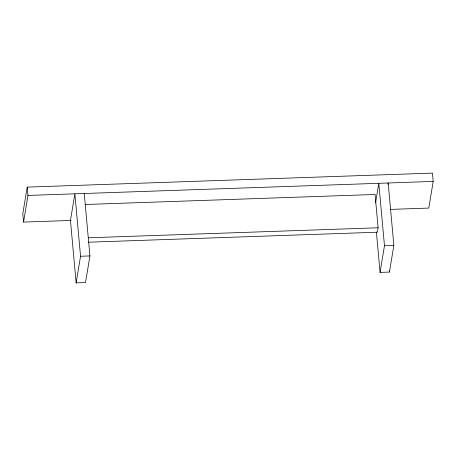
<?xml version="1.0" encoding="UTF-8"?>
<svg xmlns="http://www.w3.org/2000/svg" width="456" height="456" viewBox="0 0 456 456"><rect width="100%" height="100%" fill="white"/><g stroke="black" fill="none" stroke-linecap="round" stroke-linejoin="round"><path stroke-width="0.68" d="M390.404 209.407L428.794 208.078L433.2 181.431L432.442 173.109L27.206 187.12L22.8 213.767L23.558 222.089L71.193 220.442M23.558 222.089L27.964 195.442L27.206 187.12M76.141 282.891L80.547 256.249L74.869 193.823L70.458 220.465L76.141 282.891L85.523 282.566L89.929 255.924L84.246 193.498M375.544 202.948L378.793 183.312L384.476 245.738L380.065 272.386L389.447 272.061L393.853 245.413L388.176 182.987L387.942 184.389M85.255 204.499L375.083 194.478L378.109 227.772L377.374 232.212L88.259 242.21M27.964 195.442L433.2 181.431M88.282 237.793L378.109 227.772M80.547 256.249L89.929 255.924M384.476 245.738L393.853 245.413M389.316 270.642L389.447 272.061M376.388 231.95L380.065 272.386"/></g></svg>
